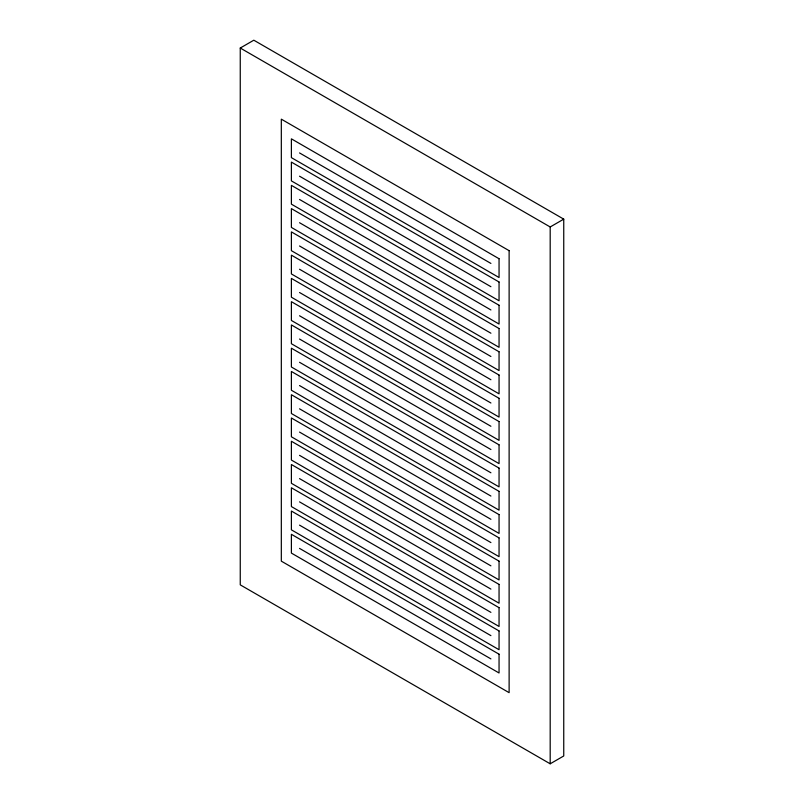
<?xml version="1.0" encoding="UTF-8"?>
<svg xmlns="http://www.w3.org/2000/svg" width="804" height="804" viewBox="0 0 804 804"><rect width="100%" height="100%" fill="white"/><g stroke="black" fill="none" stroke-linecap="round" stroke-linejoin="round"><path stroke-width="1.21" d="M240.255 48.029L253.813 40.2L563.745 219.14L563.745 755.971L550.187 763.8L240.255 584.86L240.255 48.029L550.187 226.969L550.187 763.8M550.187 226.969L563.745 219.14M299.53 152.931L490.912 263.431M299.53 176.197L490.912 286.696M299.53 199.462L490.912 309.952M299.53 222.718L490.912 333.218M299.53 245.984L490.912 356.484M299.53 269.25L490.912 379.739M299.53 292.505L490.912 403.005M299.53 315.771L490.912 426.271M299.53 339.037L490.912 449.526M299.53 362.292L490.912 472.792M299.53 385.558L490.912 496.058M299.53 408.824L490.912 519.314M299.53 432.09L490.912 542.579M299.53 455.345L490.912 565.845M299.53 478.611L490.912 589.111M299.53 501.877L490.912 612.367M299.53 525.133L490.912 635.632M299.53 548.398L490.912 658.898M509.123 250.677L281.32 119.163L281.32 561.152L509.123 692.666L509.123 250.677M499.053 258.727L291.39 138.841L291.39 157.634L499.053 277.521L499.053 258.727M499.053 281.993L291.39 162.106L291.39 180.89L499.053 300.786L499.053 281.993M499.053 305.259L291.39 185.362L291.39 204.156L499.053 324.042L499.053 305.259M499.053 328.524L291.39 208.628L291.39 227.421L499.053 347.308L499.053 328.524M499.053 351.78L291.39 231.894L291.39 250.677L499.053 370.574L499.053 351.78M499.053 375.046L291.39 255.159L291.39 273.943L499.053 393.839L499.053 375.046M499.053 398.312L291.39 278.415L291.39 297.209L499.053 417.095L499.053 398.312M499.053 421.567L291.39 301.681L291.39 320.464L499.053 440.361L499.053 421.567M499.053 444.833L291.39 324.947L291.39 343.73L499.053 463.627L499.053 444.833M499.053 468.099L291.39 348.202L291.39 366.996L499.053 486.882L499.053 468.099M499.053 491.355L291.39 371.468L291.39 390.262L499.053 510.148L499.053 491.355M499.053 514.62L291.39 394.734L291.39 413.517L499.053 533.414L499.053 514.62M499.053 537.886L291.39 417.99L291.39 436.783L499.053 556.669L499.053 537.886M499.053 561.142L291.39 441.255L291.39 460.049L499.053 579.935L499.053 561.142M499.053 584.407L291.39 464.521L291.39 483.304L499.053 603.201L499.053 584.407M499.053 607.673L291.39 487.777L291.39 506.57L499.053 626.457L499.053 607.673M499.053 630.939L291.39 511.042L291.39 529.836L499.053 649.722L499.053 630.939M499.053 654.195L291.39 534.308L291.39 553.092L499.053 672.988L499.053 654.195"/></g></svg>
